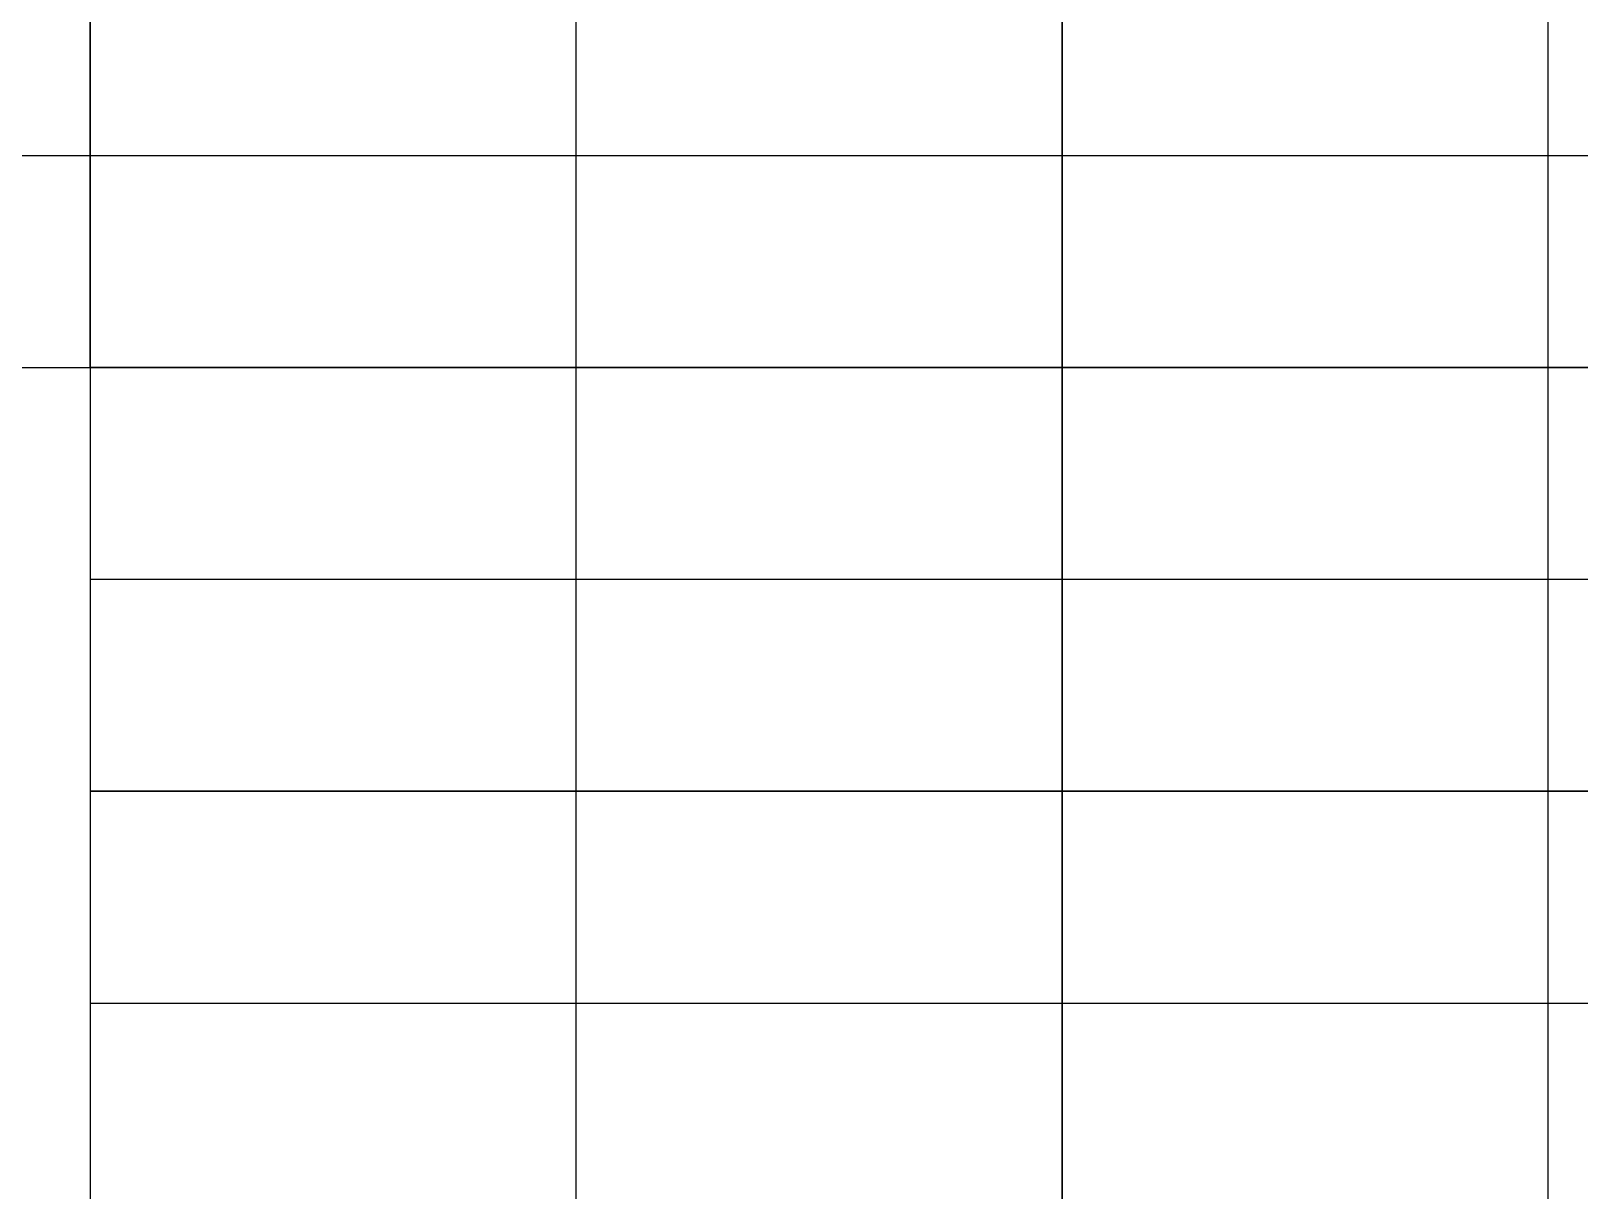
# Model space of a CAD drawing. Header units: millimetres. Extents: x 0.42 to 2.75, y -0.18 to 1.56.
# Drawn here: x 2.2116 to 2.3331, y 0.667 to 0.7579 of the extents above; entities that cross this region are included whole.
import ezdxf

# ---------------------------------------------------------------- set-up
doc = ezdxf.new("R2010")
doc.units = ezdxf.units.MM
doc.header["$MEASUREMENT"] = 0
doc.layers.add('AZ', color=7, linetype='Continuous', true_color=0x007f00)

msp = doc.modelspace()

# ---------------------------------------------------------------- linework, layer by layer
at = {"layer": 'AZ'}
for p, q in [((2.21627, 0.76475, 0.09), (2.21627, 0.7315, 0.09)), ((2.21627, 0.76475, 0.1125), (2.21627, 0.7315, 0.1125)), ((2.21627, 0.76475, 0.0675), (2.21627, 0.7315, 0.0675)), ((2.21627, 0.76475, 0.09), (2.21627, 0.7315, 0.09)), ((2.21627, 0.76475, 0.045), (2.21627, 0.7315, 0.045)), ((2.21627, 0.76475, 0.0675), (2.21627, 0.7315, 0.0675)), ((2.21627, 0.76475, 0.0225), (2.21627, 0.7315, 0.0225)), ((2.21627, 0.76475, 0.045), (2.21627, 0.7315, 0.045)), ((2.21627, 0.76475), (2.21627, 0.7315)), ((2.21627, 0.76475, 0.0225), (2.21627, 0.7315, 0.0225)), ((2.21627, 0.7315, 0.0675), (2.21627, 0.76475, 0.0675)), ((2.21627, 0.7315, 0.09), (2.21627, 0.76475, 0.09)), ((2.21627, 0.7315, 0.045), (2.21627, 0.76475, 0.045)), ((2.21627, 0.7315, 0.0675), (2.21627, 0.76475, 0.0675)), ((2.21627, 0.7315, 0.0225), (2.21627, 0.76475, 0.0225)), ((2.21627, 0.7315, 0.045), (2.21627, 0.76475, 0.045)), ((2.21627, 0.7315), (2.21627, 0.76475)), ((2.21627, 0.7315, 0.0225), (2.21627, 0.76475, 0.0225)), ((2.29252, 0.76475), (2.29252, 0.7315)), ((2.29252, 0.76475, 0.0225), (2.29252, 0.7315, 0.0225)), ((2.29252, 0.7315, 0.09), (2.29252, 0.76475, 0.09)), ((2.29252, 0.7315, 0.1125), (2.29252, 0.76475, 0.1125)), ((2.29252, 0.7315, 0.0675), (2.29252, 0.76475, 0.0675)), ((2.29252, 0.7315, 0.09), (2.29252, 0.76475, 0.09)), ((2.29252, 0.7315, 0.045), (2.29252, 0.76475, 0.045)), ((2.29252, 0.7315, 0.0675), (2.29252, 0.76475, 0.0675)), ((2.29252, 0.7315, 0.0225), (2.29252, 0.76475, 0.0225)), ((2.29252, 0.7315, 0.045), (2.29252, 0.76475, 0.045)), ((2.29252, 0.7315), (2.29252, 0.76475)), ((2.29252, 0.7315, 0.0225), (2.29252, 0.76475, 0.0225)), ((2.14002, 0.7315, 0.0675), (2.21627, 0.7315, 0.0675)), ((2.14002, 0.7315, 0.09), (2.21627, 0.7315, 0.09)), ((2.14002, 0.7315, 0.045), (2.21627, 0.7315, 0.045)), ((2.14002, 0.7315, 0.0675), (2.21627, 0.7315, 0.0675)), ((2.14002, 0.7315, 0.0225), (2.21627, 0.7315, 0.0225)), ((2.14002, 0.7315, 0.045), (2.21627, 0.7315, 0.045)), ((2.14002, 0.7315), (2.21627, 0.7315)), ((2.14002, 0.7315, 0.0225), (2.21627, 0.7315, 0.0225)), ((2.21627, 0.7315, 0.09), (2.29252, 0.7315, 0.09)), ((2.21627, 0.7315, 0.1125), (2.29252, 0.7315, 0.1125)), ((2.21627, 0.7315, 0.09), (2.21627, 0.7315, 0.1125)), ((2.21627, 0.7315, 0.0675), (2.29252, 0.7315, 0.0675)), ((2.21627, 0.7315, 0.09), (2.29252, 0.7315, 0.09)), ((2.21627, 0.7315, 0.0675), (2.21627, 0.7315, 0.09)), ((2.21627, 0.7315, 0.045), (2.29252, 0.7315, 0.045)), ((2.21627, 0.7315, 0.0675), (2.29252, 0.7315, 0.0675)), ((2.21627, 0.7315, 0.045), (2.21627, 0.7315, 0.0675)), ((2.21627, 0.7315, 0.0225), (2.29252, 0.7315, 0.0225)), ((2.21627, 0.7315, 0.045), (2.29252, 0.7315, 0.045)), ((2.21627, 0.7315, 0.0225), (2.21627, 0.7315, 0.045)), ((2.21627, 0.7315), (2.29252, 0.7315)), ((2.21627, 0.7315, 0.0225), (2.29252, 0.7315, 0.0225)), ((2.21627, 0.7315), (2.21627, 0.7315, 0.0225)), ((2.29252, 0.7315, 0.0675), (2.21627, 0.7315, 0.0675)), ((2.21627, 0.7315, 0.0675), (2.21627, 0.69825, 0.0675)), ((2.29252, 0.7315, 0.09), (2.21627, 0.7315, 0.09)), ((2.21627, 0.7315, 0.09), (2.21627, 0.69825, 0.09)), ((2.21627, 0.7315, 0.0675), (2.21627, 0.7315, 0.09)), ((2.29252, 0.7315, 0.045), (2.21627, 0.7315, 0.045)), ((2.21627, 0.7315, 0.045), (2.21627, 0.69825, 0.045)), ((2.29252, 0.7315, 0.0675), (2.21627, 0.7315, 0.0675)), ((2.21627, 0.7315, 0.0675), (2.21627, 0.69825, 0.0675)), ((2.21627, 0.7315, 0.045), (2.21627, 0.7315, 0.0675)), ((2.29252, 0.7315, 0.0225), (2.21627, 0.7315, 0.0225)), ((2.21627, 0.7315, 0.0225), (2.21627, 0.69825, 0.0225)), ((2.29252, 0.7315, 0.045), (2.21627, 0.7315, 0.045)), ((2.21627, 0.7315, 0.045), (2.21627, 0.69825, 0.045)), ((2.21627, 0.7315, 0.0225), (2.21627, 0.7315, 0.045)), ((2.29252, 0.7315), (2.21627, 0.7315)), ((2.21627, 0.7315), (2.21627, 0.69825)), ((2.29252, 0.7315, 0.0225), (2.21627, 0.7315, 0.0225)), ((2.21627, 0.7315, 0.0225), (2.21627, 0.69825, 0.0225)), ((2.21627, 0.7315), (2.21627, 0.7315, 0.0225)), ((2.21627, 0.7315, 0.0675), (2.21627, 0.7315, 0.09)), ((2.21627, 0.7315, 0.045), (2.21627, 0.7315, 0.0675)), ((2.21627, 0.7315, 0.0225), (2.21627, 0.7315, 0.045)), ((2.21627, 0.7315), (2.21627, 0.7315, 0.0225)), ((2.29252, 0.7315), (2.36877, 0.7315)), ((2.29252, 0.7315, 0.0225), (2.36877, 0.7315, 0.0225)), ((2.29252, 0.7315), (2.29252, 0.7315, 0.0225)), ((2.36877, 0.7315, 0.045), (2.29252, 0.7315, 0.045)), ((2.29252, 0.7315, 0.045), (2.29252, 0.69825, 0.045)), ((2.36877, 0.7315, 0.0675), (2.29252, 0.7315, 0.0675)), ((2.29252, 0.7315, 0.0675), (2.29252, 0.69825, 0.0675)), ((2.29252, 0.7315, 0.045), (2.29252, 0.7315, 0.0675)), ((2.36877, 0.7315, 0.0225), (2.29252, 0.7315, 0.0225)), ((2.29252, 0.7315, 0.0225), (2.29252, 0.69825, 0.0225)), ((2.36877, 0.7315, 0.045), (2.29252, 0.7315, 0.045)), ((2.29252, 0.7315, 0.045), (2.29252, 0.69825, 0.045)), ((2.29252, 0.7315, 0.0225), (2.29252, 0.7315, 0.045)), ((2.36877, 0.7315), (2.29252, 0.7315)), ((2.29252, 0.7315), (2.29252, 0.69825)), ((2.36877, 0.7315, 0.0225), (2.29252, 0.7315, 0.0225)), ((2.29252, 0.7315, 0.0225), (2.29252, 0.69825, 0.0225)), ((2.29252, 0.7315), (2.29252, 0.7315, 0.0225)), ((2.29252, 0.7315, 0.09), (2.29252, 0.7315, 0.1125)), ((2.29252, 0.7315, 0.0675), (2.29252, 0.7315, 0.09)), ((2.29252, 0.7315, 0.045), (2.29252, 0.7315, 0.0675)), ((2.29252, 0.7315, 0.0225), (2.29252, 0.7315, 0.045)), ((2.29252, 0.7315), (2.29252, 0.7315, 0.0225)), ((2.29252, 0.69825, 0.0675), (2.29252, 0.7315, 0.0675)), ((2.29252, 0.69825, 0.09), (2.29252, 0.7315, 0.09)), ((2.29252, 0.7315, 0.0675), (2.29252, 0.7315, 0.09)), ((2.29252, 0.69825, 0.045), (2.29252, 0.7315, 0.045)), ((2.29252, 0.69825, 0.0675), (2.29252, 0.7315, 0.0675)), ((2.29252, 0.7315, 0.045), (2.29252, 0.7315, 0.0675)), ((2.29252, 0.69825, 0.0225), (2.29252, 0.7315, 0.0225)), ((2.29252, 0.69825, 0.045), (2.29252, 0.7315, 0.045)), ((2.29252, 0.7315, 0.0225), (2.29252, 0.7315, 0.045)), ((2.29252, 0.69825), (2.29252, 0.7315)), ((2.29252, 0.69825, 0.0225), (2.29252, 0.7315, 0.0225)), ((2.29252, 0.7315), (2.29252, 0.7315, 0.0225)), ((2.21627, 0.69825, 0.0675), (2.29252, 0.69825, 0.0675)), ((2.21627, 0.69825, 0.09), (2.29252, 0.69825, 0.09)), ((2.21627, 0.69825, 0.0675), (2.21627, 0.69825, 0.09)), ((2.21627, 0.69825, 0.045), (2.29252, 0.69825, 0.045)), ((2.21627, 0.69825, 0.0675), (2.29252, 0.69825, 0.0675)), ((2.21627, 0.69825, 0.045), (2.21627, 0.69825, 0.0675)), ((2.21627, 0.69825, 0.0225), (2.29252, 0.69825, 0.0225)), ((2.21627, 0.69825, 0.045), (2.29252, 0.69825, 0.045)), ((2.21627, 0.69825, 0.0225), (2.21627, 0.69825, 0.045)), ((2.21627, 0.69825), (2.29252, 0.69825)), ((2.21627, 0.69825, 0.0225), (2.29252, 0.69825, 0.0225)), ((2.21627, 0.69825), (2.21627, 0.69825, 0.0225)), ((2.29252, 0.69825, 0.0225), (2.21627, 0.69825, 0.0225)), ((2.21627, 0.69825, 0.0225), (2.21627, 0.665, 0.0225)), ((2.29252, 0.69825, 0.045), (2.21627, 0.69825, 0.045)), ((2.21627, 0.69825, 0.045), (2.21627, 0.665, 0.045)), ((2.21627, 0.69825, 0.0225), (2.21627, 0.69825, 0.045)), ((2.29252, 0.69825), (2.21627, 0.69825)), ((2.21627, 0.69825), (2.21627, 0.665)), ((2.29252, 0.69825, 0.0225), (2.21627, 0.69825, 0.0225)), ((2.21627, 0.69825, 0.0225), (2.21627, 0.665, 0.0225)), ((2.21627, 0.69825), (2.21627, 0.69825, 0.0225)), ((2.29252, 0.69825, 0.045), (2.36877, 0.69825, 0.045)), ((2.29252, 0.69825, 0.0675), (2.36877, 0.69825, 0.0675)), ((2.29252, 0.69825, 0.045), (2.29252, 0.69825, 0.0675)), ((2.29252, 0.69825, 0.0225), (2.36877, 0.69825, 0.0225)), ((2.29252, 0.69825, 0.045), (2.36877, 0.69825, 0.045)), ((2.29252, 0.69825, 0.0225), (2.29252, 0.69825, 0.045)), ((2.29252, 0.69825), (2.36877, 0.69825)), ((2.29252, 0.69825, 0.0225), (2.36877, 0.69825, 0.0225)), ((2.29252, 0.69825), (2.29252, 0.69825, 0.0225)), ((2.36877, 0.69825, 0.0225), (2.29252, 0.69825, 0.0225)), ((2.29252, 0.69825, 0.0225), (2.29252, 0.665, 0.0225)), ((2.36877, 0.69825, 0.045), (2.29252, 0.69825, 0.045)), ((2.29252, 0.69825, 0.045), (2.29252, 0.665, 0.045)), ((2.29252, 0.69825, 0.0225), (2.29252, 0.69825, 0.045)), ((2.36877, 0.69825), (2.29252, 0.69825)), ((2.29252, 0.69825), (2.29252, 0.665)), ((2.36877, 0.69825, 0.0225), (2.29252, 0.69825, 0.0225)), ((2.29252, 0.69825, 0.0225), (2.29252, 0.665, 0.0225)), ((2.29252, 0.69825), (2.29252, 0.69825, 0.0225)), ((2.29252, 0.69825, 0.0675), (2.29252, 0.69825, 0.09)), ((2.29252, 0.69825, 0.045), (2.29252, 0.69825, 0.0675)), ((2.29252, 0.69825, 0.0225), (2.29252, 0.69825, 0.045)), ((2.29252, 0.69825), (2.29252, 0.69825, 0.0225)), ((2.29252, 0.665, 0.0225), (2.29252, 0.69825, 0.0225)), ((2.29252, 0.665, 0.045), (2.29252, 0.69825, 0.045)), ((2.29252, 0.69825, 0.0225), (2.29252, 0.69825, 0.045)), ((2.29252, 0.665), (2.29252, 0.69825)), ((2.29252, 0.665, 0.0225), (2.29252, 0.69825, 0.0225)), ((2.29252, 0.69825), (2.29252, 0.69825, 0.0225))]:
    msp.add_line(p, q, dxfattribs=at)
for points in [[(2.21627, 0.76475, 0.10125), (2.21627, 0.74813, 0.10125), (2.21627, 0.7315, 0.10125)], [(2.21627, 0.76475, 0.07875), (2.21627, 0.74813, 0.07875), (2.21627, 0.7315, 0.07875)], [(2.21627, 0.76475, 0.05625), (2.21627, 0.74813, 0.05625), (2.21627, 0.7315, 0.05625)], [(2.21627, 0.76475, 0.03375), (2.21627, 0.74813, 0.03375), (2.21627, 0.7315, 0.03375)], [(2.21627, 0.76475, 0.01125), (2.21627, 0.74813, 0.01125), (2.21627, 0.7315, 0.01125)], [(2.21627, 0.7315, 0.07875), (2.21627, 0.74813, 0.07875), (2.21627, 0.76475, 0.07875)], [(2.21627, 0.7315, 0.05625), (2.21627, 0.74813, 0.05625), (2.21627, 0.76475, 0.05625)], [(2.21627, 0.7315, 0.03375), (2.21627, 0.74813, 0.03375), (2.21627, 0.76475, 0.03375)], [(2.21627, 0.7315, 0.01125), (2.21627, 0.74813, 0.01125), (2.21627, 0.76475, 0.01125)], [(2.25439, 0.7315, 0.09), (2.25439, 0.74813, 0.09), (2.25439, 0.76475, 0.09)], [(2.25439, 0.7315, 0.1125), (2.25439, 0.74813, 0.1125), (2.25439, 0.76475, 0.1125)], [(2.25439, 0.7315, 0.0675), (2.25439, 0.74813, 0.0675), (2.25439, 0.76475, 0.0675)], [(2.25439, 0.7315, 0.09), (2.25439, 0.74813, 0.09), (2.25439, 0.76475, 0.09)], [(2.25439, 0.7315, 0.045), (2.25439, 0.74813, 0.045), (2.25439, 0.76475, 0.045)], [(2.25439, 0.7315, 0.0675), (2.25439, 0.74813, 0.0675), (2.25439, 0.76475, 0.0675)], [(2.25439, 0.7315, 0.0225), (2.25439, 0.74813, 0.0225), (2.25439, 0.76475, 0.0225)], [(2.25439, 0.7315, 0.045), (2.25439, 0.74813, 0.045), (2.25439, 0.76475, 0.045)], [(2.25439, 0.7315), (2.25439, 0.74813), (2.25439, 0.76475)], [(2.25439, 0.7315, 0.0225), (2.25439, 0.74813, 0.0225), (2.25439, 0.76475, 0.0225)], [(2.29252, 0.76475, 0.01125), (2.29252, 0.74813, 0.01125), (2.29252, 0.7315, 0.01125)], [(2.29252, 0.7315, 0.10125), (2.29252, 0.74813, 0.10125), (2.29252, 0.76475, 0.10125)], [(2.29252, 0.7315, 0.07875), (2.29252, 0.74813, 0.07875), (2.29252, 0.76475, 0.07875)], [(2.29252, 0.7315, 0.05625), (2.29252, 0.74813, 0.05625), (2.29252, 0.76475, 0.05625)], [(2.29252, 0.7315, 0.03375), (2.29252, 0.74813, 0.03375), (2.29252, 0.76475, 0.03375)], [(2.29252, 0.7315, 0.01125), (2.29252, 0.74813, 0.01125), (2.29252, 0.76475, 0.01125)], [(2.33064, 0.7315), (2.33064, 0.74813), (2.33064, 0.76475)], [(2.33064, 0.7315, 0.0225), (2.33064, 0.74813, 0.0225), (2.33064, 0.76475, 0.0225)], [(2.14002, 0.74813, 0.0675), (2.17814, 0.74813, 0.0675), (2.21627, 0.74813, 0.0675)], [(2.14002, 0.74813, 0.09), (2.17814, 0.74813, 0.09), (2.21627, 0.74813, 0.09)], [(2.14002, 0.74813, 0.045), (2.17814, 0.74813, 0.045), (2.21627, 0.74813, 0.045)], [(2.14002, 0.74813, 0.0675), (2.17814, 0.74813, 0.0675), (2.21627, 0.74813, 0.0675)], [(2.14002, 0.74813, 0.0225), (2.17814, 0.74813, 0.0225), (2.21627, 0.74813, 0.0225)], [(2.14002, 0.74813, 0.045), (2.17814, 0.74813, 0.045), (2.21627, 0.74813, 0.045)], [(2.14002, 0.74813), (2.17814, 0.74813), (2.21627, 0.74813)], [(2.14002, 0.74813, 0.0225), (2.17814, 0.74813, 0.0225), (2.21627, 0.74813, 0.0225)], [(2.21627, 0.74813, 0.09), (2.21627, 0.74813, 0.10125), (2.21627, 0.74813, 0.1125)], [(2.21627, 0.74813, 0.09), (2.25439, 0.74813, 0.09), (2.29252, 0.74813, 0.09)], [(2.21627, 0.74813, 0.1125), (2.25439, 0.74813, 0.1125), (2.29252, 0.74813, 0.1125)], [(2.21627, 0.74813, 0.0675), (2.21627, 0.74813, 0.07875), (2.21627, 0.74813, 0.09)], [(2.21627, 0.74813, 0.0675), (2.25439, 0.74813, 0.0675), (2.29252, 0.74813, 0.0675)], [(2.21627, 0.74813, 0.09), (2.25439, 0.74813, 0.09), (2.29252, 0.74813, 0.09)], [(2.21627, 0.74813, 0.045), (2.21627, 0.74813, 0.05625), (2.21627, 0.74813, 0.0675)], [(2.21627, 0.74813, 0.045), (2.25439, 0.74813, 0.045), (2.29252, 0.74813, 0.045)], [(2.21627, 0.74813, 0.0675), (2.25439, 0.74813, 0.0675), (2.29252, 0.74813, 0.0675)], [(2.21627, 0.74813, 0.0225), (2.21627, 0.74813, 0.03375), (2.21627, 0.74813, 0.045)], [(2.21627, 0.74813, 0.0225), (2.25439, 0.74813, 0.0225), (2.29252, 0.74813, 0.0225)], [(2.21627, 0.74813, 0.045), (2.25439, 0.74813, 0.045), (2.29252, 0.74813, 0.045)], [(2.21627, 0.74813), (2.21627, 0.74813, 0.01125), (2.21627, 0.74813, 0.0225)], [(2.21627, 0.74813), (2.25439, 0.74813), (2.29252, 0.74813)], [(2.21627, 0.74813, 0.0225), (2.25439, 0.74813, 0.0225), (2.29252, 0.74813, 0.0225)], [(2.21627, 0.74813, 0.0675), (2.21627, 0.74813, 0.07875), (2.21627, 0.74813, 0.09)], [(2.21627, 0.74813, 0.045), (2.21627, 0.74813, 0.05625), (2.21627, 0.74813, 0.0675)], [(2.21627, 0.74813, 0.0225), (2.21627, 0.74813, 0.03375), (2.21627, 0.74813, 0.045)], [(2.21627, 0.74813), (2.21627, 0.74813, 0.01125), (2.21627, 0.74813, 0.0225)], [(2.29252, 0.74813), (2.29252, 0.74813, 0.01125), (2.29252, 0.74813, 0.0225)], [(2.29252, 0.74813), (2.33064, 0.74813), (2.36877, 0.74813)], [(2.29252, 0.74813, 0.0225), (2.33064, 0.74813, 0.0225), (2.36877, 0.74813, 0.0225)], [(2.29252, 0.74813, 0.09), (2.29252, 0.74813, 0.10125), (2.29252, 0.74813, 0.1125)], [(2.29252, 0.74813, 0.0675), (2.29252, 0.74813, 0.07875), (2.29252, 0.74813, 0.09)], [(2.29252, 0.74813, 0.045), (2.29252, 0.74813, 0.05625), (2.29252, 0.74813, 0.0675)], [(2.29252, 0.74813, 0.0225), (2.29252, 0.74813, 0.03375), (2.29252, 0.74813, 0.045)], [(2.29252, 0.74813), (2.29252, 0.74813, 0.01125), (2.29252, 0.74813, 0.0225)], [(2.14002, 0.7315, 0.07875), (2.17814, 0.7315, 0.07875), (2.21627, 0.7315, 0.07875)], [(2.14002, 0.7315, 0.05625), (2.17814, 0.7315, 0.05625), (2.21627, 0.7315, 0.05625)], [(2.14002, 0.7315, 0.03375), (2.17814, 0.7315, 0.03375), (2.21627, 0.7315, 0.03375)], [(2.14002, 0.7315, 0.01125), (2.17814, 0.7315, 0.01125), (2.21627, 0.7315, 0.01125)], [(2.21627, 0.7315, 0.10125), (2.25439, 0.7315, 0.10125), (2.29252, 0.7315, 0.10125)], [(2.21627, 0.7315, 0.07875), (2.25439, 0.7315, 0.07875), (2.29252, 0.7315, 0.07875)], [(2.21627, 0.7315, 0.05625), (2.25439, 0.7315, 0.05625), (2.29252, 0.7315, 0.05625)], [(2.21627, 0.7315, 0.03375), (2.25439, 0.7315, 0.03375), (2.29252, 0.7315, 0.03375)], [(2.21627, 0.7315, 0.01125), (2.25439, 0.7315, 0.01125), (2.29252, 0.7315, 0.01125)], [(2.29252, 0.7315, 0.07875), (2.25439, 0.7315, 0.07875), (2.21627, 0.7315, 0.07875)], [(2.21627, 0.7315, 0.07875), (2.21627, 0.71488, 0.07875), (2.21627, 0.69825, 0.07875)], [(2.29252, 0.7315, 0.05625), (2.25439, 0.7315, 0.05625), (2.21627, 0.7315, 0.05625)], [(2.21627, 0.7315, 0.05625), (2.21627, 0.71488, 0.05625), (2.21627, 0.69825, 0.05625)], [(2.29252, 0.7315, 0.03375), (2.25439, 0.7315, 0.03375), (2.21627, 0.7315, 0.03375)], [(2.21627, 0.7315, 0.03375), (2.21627, 0.71488, 0.03375), (2.21627, 0.69825, 0.03375)], [(2.29252, 0.7315, 0.01125), (2.25439, 0.7315, 0.01125), (2.21627, 0.7315, 0.01125)], [(2.21627, 0.7315, 0.01125), (2.21627, 0.71488, 0.01125), (2.21627, 0.69825, 0.01125)], [(2.25439, 0.7315, 0.09), (2.25439, 0.7315, 0.10125), (2.25439, 0.7315, 0.1125)], [(2.25439, 0.7315, 0.0675), (2.25439, 0.7315, 0.07875), (2.25439, 0.7315, 0.09)], [(2.25439, 0.7315, 0.045), (2.25439, 0.7315, 0.05625), (2.25439, 0.7315, 0.0675)], [(2.25439, 0.7315, 0.0225), (2.25439, 0.7315, 0.03375), (2.25439, 0.7315, 0.045)], [(2.25439, 0.7315), (2.25439, 0.7315, 0.01125), (2.25439, 0.7315, 0.0225)], [(2.25439, 0.7315, 0.0675), (2.25439, 0.7315, 0.07875), (2.25439, 0.7315, 0.09)], [(2.25439, 0.69825, 0.0675), (2.25439, 0.71488, 0.0675), (2.25439, 0.7315, 0.0675)], [(2.25439, 0.69825, 0.09), (2.25439, 0.71488, 0.09), (2.25439, 0.7315, 0.09)], [(2.25439, 0.7315, 0.045), (2.25439, 0.7315, 0.05625), (2.25439, 0.7315, 0.0675)], [(2.25439, 0.69825, 0.045), (2.25439, 0.71488, 0.045), (2.25439, 0.7315, 0.045)], [(2.25439, 0.69825, 0.0675), (2.25439, 0.71488, 0.0675), (2.25439, 0.7315, 0.0675)], [(2.25439, 0.7315, 0.0225), (2.25439, 0.7315, 0.03375), (2.25439, 0.7315, 0.045)], [(2.25439, 0.69825, 0.0225), (2.25439, 0.71488, 0.0225), (2.25439, 0.7315, 0.0225)], [(2.25439, 0.69825, 0.045), (2.25439, 0.71488, 0.045), (2.25439, 0.7315, 0.045)], [(2.25439, 0.7315), (2.25439, 0.7315, 0.01125), (2.25439, 0.7315, 0.0225)], [(2.25439, 0.69825), (2.25439, 0.71488), (2.25439, 0.7315)], [(2.25439, 0.69825, 0.0225), (2.25439, 0.71488, 0.0225), (2.25439, 0.7315, 0.0225)], [(2.29252, 0.7315, 0.01125), (2.33064, 0.7315, 0.01125), (2.36877, 0.7315, 0.01125)], [(2.36877, 0.7315, 0.05625), (2.33064, 0.7315, 0.05625), (2.29252, 0.7315, 0.05625)], [(2.29252, 0.7315, 0.05625), (2.29252, 0.71488, 0.05625), (2.29252, 0.69825, 0.05625)], [(2.36877, 0.7315, 0.03375), (2.33064, 0.7315, 0.03375), (2.29252, 0.7315, 0.03375)], [(2.29252, 0.7315, 0.03375), (2.29252, 0.71488, 0.03375), (2.29252, 0.69825, 0.03375)], [(2.36877, 0.7315, 0.01125), (2.33064, 0.7315, 0.01125), (2.29252, 0.7315, 0.01125)], [(2.29252, 0.7315, 0.01125), (2.29252, 0.71488, 0.01125), (2.29252, 0.69825, 0.01125)], [(2.29252, 0.69825, 0.07875), (2.29252, 0.71488, 0.07875), (2.29252, 0.7315, 0.07875)], [(2.29252, 0.69825, 0.05625), (2.29252, 0.71488, 0.05625), (2.29252, 0.7315, 0.05625)], [(2.29252, 0.69825, 0.03375), (2.29252, 0.71488, 0.03375), (2.29252, 0.7315, 0.03375)], [(2.29252, 0.69825, 0.01125), (2.29252, 0.71488, 0.01125), (2.29252, 0.7315, 0.01125)], [(2.33064, 0.7315), (2.33064, 0.7315, 0.01125), (2.33064, 0.7315, 0.0225)], [(2.33064, 0.7315, 0.045), (2.33064, 0.7315, 0.05625), (2.33064, 0.7315, 0.0675)], [(2.33064, 0.69825, 0.045), (2.33064, 0.71488, 0.045), (2.33064, 0.7315, 0.045)], [(2.33064, 0.69825, 0.0675), (2.33064, 0.71488, 0.0675), (2.33064, 0.7315, 0.0675)], [(2.33064, 0.7315, 0.0225), (2.33064, 0.7315, 0.03375), (2.33064, 0.7315, 0.045)], [(2.33064, 0.69825, 0.0225), (2.33064, 0.71488, 0.0225), (2.33064, 0.7315, 0.0225)], [(2.33064, 0.69825, 0.045), (2.33064, 0.71488, 0.045), (2.33064, 0.7315, 0.045)], [(2.33064, 0.7315), (2.33064, 0.7315, 0.01125), (2.33064, 0.7315, 0.0225)], [(2.33064, 0.69825), (2.33064, 0.71488), (2.33064, 0.7315)], [(2.33064, 0.69825, 0.0225), (2.33064, 0.71488, 0.0225), (2.33064, 0.7315, 0.0225)], [(2.21627, 0.71488, 0.0675), (2.21627, 0.71488, 0.07875), (2.21627, 0.71488, 0.09)], [(2.21627, 0.71488, 0.0675), (2.25439, 0.71488, 0.0675), (2.29252, 0.71488, 0.0675)], [(2.21627, 0.71488, 0.09), (2.25439, 0.71488, 0.09), (2.29252, 0.71488, 0.09)], [(2.21627, 0.71488, 0.045), (2.21627, 0.71488, 0.05625), (2.21627, 0.71488, 0.0675)], [(2.21627, 0.71488, 0.045), (2.25439, 0.71488, 0.045), (2.29252, 0.71488, 0.045)], [(2.21627, 0.71488, 0.0675), (2.25439, 0.71488, 0.0675), (2.29252, 0.71488, 0.0675)], [(2.21627, 0.71488, 0.0225), (2.21627, 0.71488, 0.03375), (2.21627, 0.71488, 0.045)], [(2.21627, 0.71488, 0.0225), (2.25439, 0.71488, 0.0225), (2.29252, 0.71488, 0.0225)], [(2.21627, 0.71488, 0.045), (2.25439, 0.71488, 0.045), (2.29252, 0.71488, 0.045)], [(2.21627, 0.71488), (2.21627, 0.71488, 0.01125), (2.21627, 0.71488, 0.0225)], [(2.21627, 0.71488), (2.25439, 0.71488), (2.29252, 0.71488)], [(2.21627, 0.71488, 0.0225), (2.25439, 0.71488, 0.0225), (2.29252, 0.71488, 0.0225)], [(2.29252, 0.71488, 0.045), (2.29252, 0.71488, 0.05625), (2.29252, 0.71488, 0.0675)], [(2.29252, 0.71488, 0.045), (2.33064, 0.71488, 0.045), (2.36877, 0.71488, 0.045)], [(2.29252, 0.71488, 0.0675), (2.33064, 0.71488, 0.0675), (2.36877, 0.71488, 0.0675)], [(2.29252, 0.71488, 0.0225), (2.29252, 0.71488, 0.03375), (2.29252, 0.71488, 0.045)], [(2.29252, 0.71488, 0.0225), (2.33064, 0.71488, 0.0225), (2.36877, 0.71488, 0.0225)], [(2.29252, 0.71488, 0.045), (2.33064, 0.71488, 0.045), (2.36877, 0.71488, 0.045)], [(2.29252, 0.71488), (2.29252, 0.71488, 0.01125), (2.29252, 0.71488, 0.0225)], [(2.29252, 0.71488), (2.33064, 0.71488), (2.36877, 0.71488)], [(2.29252, 0.71488, 0.0225), (2.33064, 0.71488, 0.0225), (2.36877, 0.71488, 0.0225)], [(2.29252, 0.71488, 0.0675), (2.29252, 0.71488, 0.07875), (2.29252, 0.71488, 0.09)], [(2.29252, 0.71488, 0.045), (2.29252, 0.71488, 0.05625), (2.29252, 0.71488, 0.0675)], [(2.29252, 0.71488, 0.0225), (2.29252, 0.71488, 0.03375), (2.29252, 0.71488, 0.045)], [(2.29252, 0.71488), (2.29252, 0.71488, 0.01125), (2.29252, 0.71488, 0.0225)], [(2.21627, 0.69825, 0.07875), (2.25439, 0.69825, 0.07875), (2.29252, 0.69825, 0.07875)], [(2.21627, 0.69825, 0.05625), (2.25439, 0.69825, 0.05625), (2.29252, 0.69825, 0.05625)], [(2.21627, 0.69825, 0.03375), (2.25439, 0.69825, 0.03375), (2.29252, 0.69825, 0.03375)], [(2.21627, 0.69825, 0.01125), (2.25439, 0.69825, 0.01125), (2.29252, 0.69825, 0.01125)], [(2.29252, 0.69825, 0.03375), (2.25439, 0.69825, 0.03375), (2.21627, 0.69825, 0.03375)], [(2.21627, 0.69825, 0.03375), (2.21627, 0.68163, 0.03375), (2.21627, 0.665, 0.03375)], [(2.29252, 0.69825, 0.01125), (2.25439, 0.69825, 0.01125), (2.21627, 0.69825, 0.01125)], [(2.21627, 0.69825, 0.01125), (2.21627, 0.68163, 0.01125), (2.21627, 0.665, 0.01125)], [(2.25439, 0.69825, 0.0675), (2.25439, 0.69825, 0.07875), (2.25439, 0.69825, 0.09)], [(2.25439, 0.69825, 0.045), (2.25439, 0.69825, 0.05625), (2.25439, 0.69825, 0.0675)], [(2.25439, 0.69825, 0.0225), (2.25439, 0.69825, 0.03375), (2.25439, 0.69825, 0.045)], [(2.25439, 0.69825), (2.25439, 0.69825, 0.01125), (2.25439, 0.69825, 0.0225)], [(2.25439, 0.69825, 0.0225), (2.25439, 0.69825, 0.03375), (2.25439, 0.69825, 0.045)], [(2.25439, 0.665, 0.0225), (2.25439, 0.68163, 0.0225), (2.25439, 0.69825, 0.0225)], [(2.25439, 0.665, 0.045), (2.25439, 0.68163, 0.045), (2.25439, 0.69825, 0.045)], [(2.25439, 0.69825), (2.25439, 0.69825, 0.01125), (2.25439, 0.69825, 0.0225)], [(2.25439, 0.665), (2.25439, 0.68163), (2.25439, 0.69825)], [(2.25439, 0.665, 0.0225), (2.25439, 0.68163, 0.0225), (2.25439, 0.69825, 0.0225)], [(2.29252, 0.69825, 0.05625), (2.33064, 0.69825, 0.05625), (2.36877, 0.69825, 0.05625)], [(2.29252, 0.69825, 0.03375), (2.33064, 0.69825, 0.03375), (2.36877, 0.69825, 0.03375)], [(2.29252, 0.69825, 0.01125), (2.33064, 0.69825, 0.01125), (2.36877, 0.69825, 0.01125)], [(2.36877, 0.69825, 0.03375), (2.33064, 0.69825, 0.03375), (2.29252, 0.69825, 0.03375)], [(2.29252, 0.69825, 0.03375), (2.29252, 0.68163, 0.03375), (2.29252, 0.665, 0.03375)], [(2.36877, 0.69825, 0.01125), (2.33064, 0.69825, 0.01125), (2.29252, 0.69825, 0.01125)], [(2.29252, 0.69825, 0.01125), (2.29252, 0.68163, 0.01125), (2.29252, 0.665, 0.01125)], [(2.29252, 0.665, 0.03375), (2.29252, 0.68163, 0.03375), (2.29252, 0.69825, 0.03375)], [(2.29252, 0.665, 0.01125), (2.29252, 0.68163, 0.01125), (2.29252, 0.69825, 0.01125)], [(2.33064, 0.69825, 0.045), (2.33064, 0.69825, 0.05625), (2.33064, 0.69825, 0.0675)], [(2.33064, 0.69825, 0.0225), (2.33064, 0.69825, 0.03375), (2.33064, 0.69825, 0.045)], [(2.33064, 0.69825), (2.33064, 0.69825, 0.01125), (2.33064, 0.69825, 0.0225)], [(2.33064, 0.69825, 0.0225), (2.33064, 0.69825, 0.03375), (2.33064, 0.69825, 0.045)], [(2.33064, 0.665, 0.0225), (2.33064, 0.68163, 0.0225), (2.33064, 0.69825, 0.0225)], [(2.33064, 0.665, 0.045), (2.33064, 0.68163, 0.045), (2.33064, 0.69825, 0.045)], [(2.33064, 0.69825), (2.33064, 0.69825, 0.01125), (2.33064, 0.69825, 0.0225)], [(2.33064, 0.665), (2.33064, 0.68163), (2.33064, 0.69825)], [(2.33064, 0.665, 0.0225), (2.33064, 0.68163, 0.0225), (2.33064, 0.69825, 0.0225)], [(2.21627, 0.68163, 0.0225), (2.21627, 0.68163, 0.03375), (2.21627, 0.68163, 0.045)], [(2.21627, 0.68163, 0.0225), (2.25439, 0.68163, 0.0225), (2.29252, 0.68163, 0.0225)], [(2.21627, 0.68163, 0.045), (2.25439, 0.68163, 0.045), (2.29252, 0.68163, 0.045)], [(2.21627, 0.68163), (2.21627, 0.68163, 0.01125), (2.21627, 0.68163, 0.0225)], [(2.21627, 0.68163), (2.25439, 0.68163), (2.29252, 0.68163)], [(2.21627, 0.68163, 0.0225), (2.25439, 0.68163, 0.0225), (2.29252, 0.68163, 0.0225)], [(2.29252, 0.68163, 0.0225), (2.29252, 0.68163, 0.03375), (2.29252, 0.68163, 0.045)], [(2.29252, 0.68163, 0.0225), (2.33064, 0.68163, 0.0225), (2.36877, 0.68163, 0.0225)], [(2.29252, 0.68163, 0.045), (2.33064, 0.68163, 0.045), (2.36877, 0.68163, 0.045)], [(2.29252, 0.68163), (2.29252, 0.68163, 0.01125), (2.29252, 0.68163, 0.0225)], [(2.29252, 0.68163), (2.33064, 0.68163), (2.36877, 0.68163)], [(2.29252, 0.68163, 0.0225), (2.33064, 0.68163, 0.0225), (2.36877, 0.68163, 0.0225)], [(2.29252, 0.68163, 0.0225), (2.29252, 0.68163, 0.03375), (2.29252, 0.68163, 0.045)], [(2.29252, 0.68163), (2.29252, 0.68163, 0.01125), (2.29252, 0.68163, 0.0225)]]:
    msp.add_open_spline(points, degree=2, dxfattribs=at)

doc.saveas('drawing.dxf')
